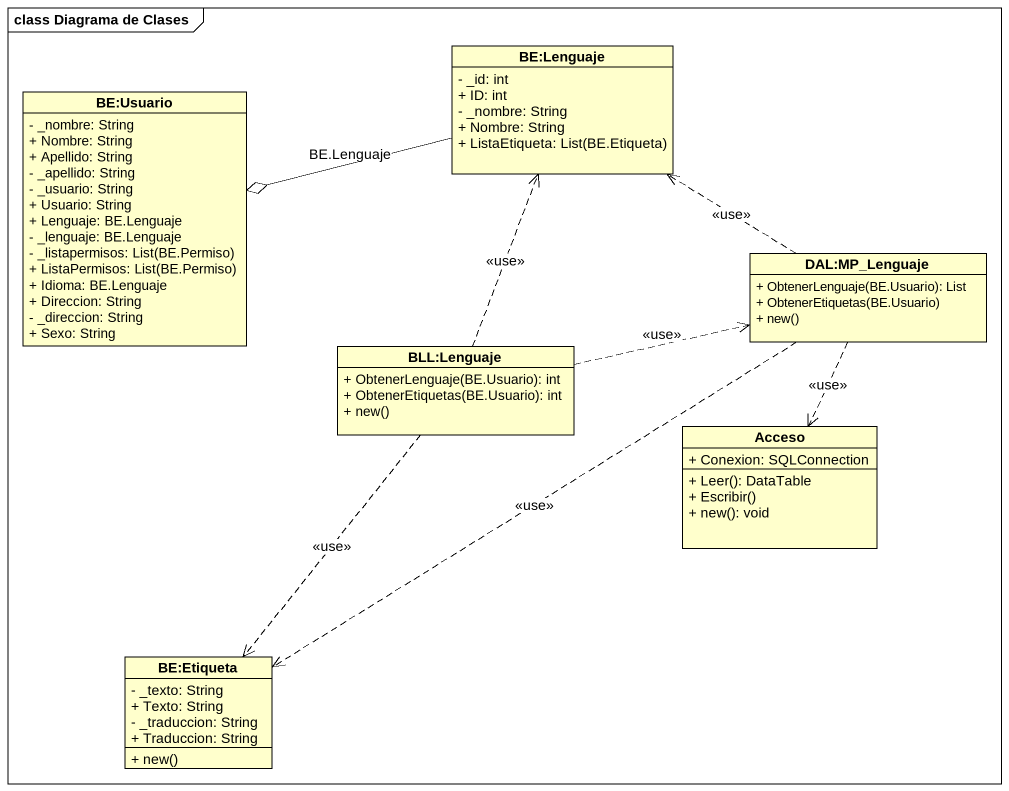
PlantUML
@startuml
mainframe class Diagrama de Clases
hide circle
hide empty members
skinparam classAttributeIconSize 0
class "BE:Lenguaje" as BE_Lenguaje {
  - _id: int
  + ID: int
  - _nombre: String
  + Nombre: String
  {field} + ListaEtiqueta: List(BE.Etiqueta)
}
class "BE:Usuario" as BE_Usuario {
  - _nombre: String
  + Nombre: String
  + Apellido: String
  - _apellido: String
  - _usuario: String
  + Usuario: String
  + Lenguaje: BE.Lenguaje
  - _lenguaje: BE.Lenguaje
  {field} - _listapermisos: List(BE.Permiso)
  {field} + ListaPermisos: List(BE.Permiso)
  + Idioma: BE.Lenguaje
  + Direccion: String
  - _direccion: String
  + Sexo: String
}
class "DAL:MP_Lenguaje" as DAL_MP_Lenguaje {
  + ObtenerLenguaje(BE.Usuario): List
  + ObtenerEtiquetas(BE.Usuario)
  + new()
}
class "BLL:Lenguaje" as BLL_Lenguaje {
  + ObtenerLenguaje(BE.Usuario): int
  + ObtenerEtiquetas(BE.Usuario): int
  + new()
}
class Acceso {
  + Conexion: SQLConnection
  + Leer(): DataTable
  + Escribir()
  + new(): void
}
class "BE:Etiqueta" as BE_Etiqueta {
  - _texto: String
  + Texto: String
  - _traduccion: String
  + Traduccion: String
  + new()
}
BE_Lenguaje -left-o BE_Usuario : BE.Lenguaje
DAL_MP_Lenguaje .up.> BE_Lenguaje : <<use>>
DAL_MP_Lenguaje ..> Acceso : <<use>>
DAL_MP_Lenguaje ..> BE_Etiqueta : <<use>>
BLL_Lenguaje .up.> BE_Lenguaje : <<use>>
BLL_Lenguaje .right.> DAL_MP_Lenguaje : <<use>>
BLL_Lenguaje ..> BE_Etiqueta : <<use>>
@enduml
